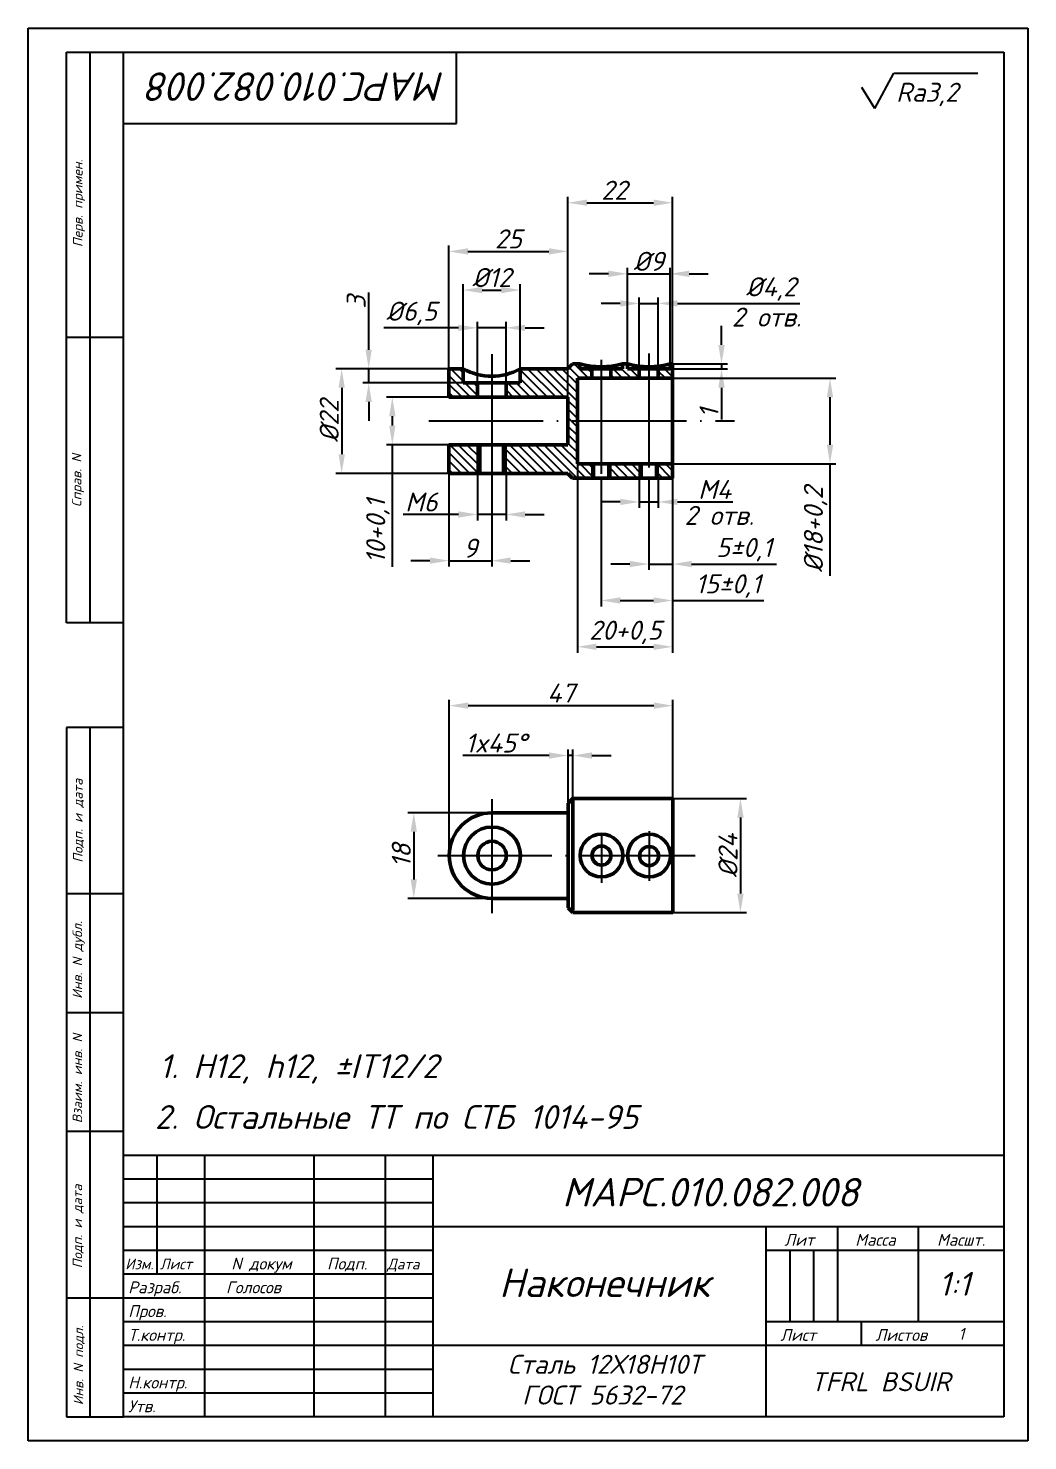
# Model space of a CAD drawing. Header units: millimetres. Extents: x -5427 to 3670, y -5891 to 948.
# Drawn here: x 3460.4 to 3670.4, y -2683.9 to -2386.9 of the extents above; entities that cross this region are included whole.
import ezdxf
from ezdxf.enums import TextEntityAlignment as Align

# ---------------------------------------------------------------- set-up
doc = ezdxf.new("R2010")
doc.units = ezdxf.units.MM
doc.header["$MEASUREMENT"] = 0
doc.linetypes.add('ACAD_ISO04W100', pattern=[30, 24, -3, 0, -3])
doc.layers.add('оси', color=1, linetype='ACAD_ISO04W100')
doc.layers.add('Толстые', color=7, linetype='Continuous', lineweight=50)
doc.layers.add('Тонкие', color=140, linetype='Continuous', lineweight=25)
doc.styles.get("Standard").update_dxf_attribs({"font": 'isocpeui.ttf'})
doc.styles.add('Для рамки', font='simplex.shx', dxfattribs={"oblique": 15, "height": 4})
doc.dimstyles.new('ISO-25', dxfattribs={"dimtxt": 4, "dimasz": 4, "dimexe": 1.25, "dimexo": 0, "dimtad": 1, "dimtxsty": 'Standard', "dimcen": 2.5, "dimadec": 0, "dimazin": 0, "dimtfac": 1, "dimtmove": 0, "dimatfit": 3, "dimfxl": 1, "dimarcsym": 0})

# ---------------------------------------------------------------- blocks, each defined once
blk = doc.blocks.new('*D333')
at = {"layer": 'Defpoints', "color": 0, "transparency": 16777216}
for p in [(3595.25, -2438.52), (3586.25, -2457.48), (3595.25, -2457.48)]:
    blk.add_point(p, dxfattribs=at)
at = {"layer": 'Тонкие', "color": 0, "lineweight": -2, "transparency": 16777216}
for p, q in [((3586.25, -2457.48), (3586.25, -2437.27)), ((3595.25, -2457.48), (3595.25, -2437.27)), ((3582.25, -2438.52), (3578.25, -2438.52)), ((3586.25, -2438.52), (3595.25, -2438.52)), ((3599.25, -2438.52), (3603.25, -2438.52))]:
    blk.add_line(p, q, dxfattribs=at)
at = {"layer": 'Тонкие', "color": 0, "transparency": 16777216}
for points in [[(3582.25, -2437.85), (3582.25, -2439.19), (3586.25, -2438.52)], [(3599.25, -2437.85), (3599.25, -2439.19), (3595.25, -2438.52)]]:
    blk.add_solid(points, dxfattribs=at)
at = {"layer": 'Тонкие', "color": 0, "transparency": 16777216, "insert": (3590.75, -2435.9), "char_height": 4, "attachment_point": 5}
blk.add_mtext('%%c9', dxfattribs=at)
blk = doc.blocks.new('*D332')
at = {"layer": 'Defpoints', "color": 0, "transparency": 16777216}
for p in [(3592.75, -2444.75), (3588.75, -2458.48), (3592.75, -2458.48)]:
    blk.add_point(p, dxfattribs=at)
at = {"layer": 'Тонкие', "color": 0, "lineweight": -2, "transparency": 16777216}
for p, q in [((3588.75, -2458.48), (3588.75, -2443.5)), ((3592.75, -2458.48), (3592.75, -2443.5)), ((3584.75, -2444.75), (3580.75, -2444.75)), ((3588.75, -2444.75), (3592.75, -2444.75)), ((3596.75, -2444.75), (3622.46, -2444.75))]:
    blk.add_line(p, q, dxfattribs=at)
at = {"layer": 'Тонкие', "color": 0, "transparency": 16777216}
for points in [[(3584.75, -2444.08), (3584.75, -2445.42), (3588.75, -2444.75)], [(3596.75, -2444.08), (3596.75, -2445.42), (3592.75, -2444.75)]]:
    blk.add_solid(points, dxfattribs=at)
at = {"layer": 'Тонкие', "color": 0, "transparency": 16777216, "insert": (3616.44, -2441.72), "char_height": 4, "attachment_point": 5}
blk.add_mtext('%%c4,2', dxfattribs=at)
blk = doc.blocks.new('*D336')
at = {"layer": 'Defpoints', "color": 0, "transparency": 16777216}
for p in [(3595.75, -2423.58), (3573.75, -2458.48), (3595.75, -2457.48)]:
    blk.add_point(p, dxfattribs=at)
at = {"layer": 'Тонкие', "color": 0, "lineweight": -2, "transparency": 16777216}
for p, q in [((3573.75, -2458.48), (3573.75, -2422.33)), ((3595.75, -2457.48), (3595.75, -2422.33)), ((3577.75, -2423.58), (3591.75, -2423.58))]:
    blk.add_line(p, q, dxfattribs=at)
at = {"layer": 'Тонкие', "color": 0, "transparency": 16777216}
for points in [[(3577.75, -2422.91), (3577.75, -2424.24), (3573.75, -2423.58)], [(3591.75, -2422.91), (3591.75, -2424.24), (3595.75, -2423.58)]]:
    blk.add_solid(points, dxfattribs=at)
at = {"layer": 'Тонкие', "color": 0, "transparency": 16777216, "insert": (3583.5, -2420.95), "char_height": 4, "attachment_point": 5}
blk.add_mtext('22', dxfattribs=at)
blk = doc.blocks.new('*D334')
at = {"layer": 'Defpoints', "color": 0, "transparency": 16777216}
for p in [(3595.25, -2457.48), (3595.25, -2458.48), (3606.03, -2458.48)]:
    blk.add_point(p, dxfattribs=at)
at = {"layer": 'Тонкие', "color": 0, "lineweight": -2, "transparency": 16777216}
for p, q in [((3606.03, -2453.48), (3606.03, -2449.48)), ((3595.25, -2457.48), (3607.28, -2457.48)), ((3595.25, -2458.48), (3607.28, -2458.48)), ((3606.03, -2457.48), (3606.03, -2458.48)), ((3606.03, -2462.48), (3606.03, -2469.18))]:
    blk.add_line(p, q, dxfattribs=at)
at = {"layer": 'Тонкие', "color": 0, "transparency": 16777216}
for points in [[(3605.36, -2453.48), (3606.7, -2453.48), (3606.03, -2457.48)], [(3605.36, -2462.48), (3606.7, -2462.48), (3606.03, -2458.48)]]:
    blk.add_solid(points, dxfattribs=at)
at = {"layer": 'Тонкие', "color": 0, "transparency": 16777216, "insert": (3603.4, -2467.83), "char_height": 4, "attachment_point": 5, "rotation": 90}
blk.add_mtext('1', dxfattribs=at)
blk = doc.blocks.new('*D335')
at = {"layer": 'Defpoints', "color": 0, "transparency": 16777216}
for p in [(3595.75, -2460.48), (3595.75, -2478.48), (3628.82, -2478.48)]:
    blk.add_point(p, dxfattribs=at)
at = {"layer": 'Тонкие', "color": 0, "lineweight": -2, "transparency": 16777216}
for p, q in [((3595.75, -2460.48), (3630.07, -2460.48)), ((3628.82, -2464.48), (3628.82, -2474.48)), ((3595.75, -2478.48), (3630.07, -2478.48)), ((3628.82, -2478.48), (3628.82, -2502.03))]:
    blk.add_line(p, q, dxfattribs=at)
at = {"layer": 'Тонкие', "color": 0, "transparency": 16777216}
for points in [[(3628.16, -2464.48), (3629.49, -2464.48), (3628.82, -2460.48)], [(3628.16, -2474.48), (3629.49, -2474.48), (3628.82, -2478.48)]]:
    blk.add_solid(points, dxfattribs=at)
at = {"layer": 'Тонкие', "color": 0, "transparency": 16777216, "insert": (3625.8, -2492.27), "char_height": 4, "attachment_point": 5, "rotation": 90}
blk.add_mtext('%%c18+0,2', dxfattribs=at)
blk = doc.blocks.new('*D331')
at = {"layer": 'Defpoints', "color": 0, "transparency": 16777216}
for p in [(3575.75, -2478.48), (3595.75, -2481.48), (3595.75, -2516.95)]:
    blk.add_point(p, dxfattribs=at)
at = {"layer": 'Тонкие', "color": 0, "lineweight": -2, "transparency": 16777216}
for p, q in [((3575.75, -2478.48), (3575.75, -2518.2)), ((3595.75, -2481.48), (3595.75, -2518.2)), ((3579.75, -2516.95), (3591.75, -2516.95))]:
    blk.add_line(p, q, dxfattribs=at)
at = {"layer": 'Тонкие', "color": 0, "transparency": 16777216}
for points in [[(3579.75, -2516.29), (3579.75, -2517.62), (3575.75, -2516.95)], [(3591.75, -2516.29), (3591.75, -2517.62), (3595.75, -2516.95)]]:
    blk.add_solid(points, dxfattribs=at)
at = {"layer": 'Тонкие', "color": 0, "transparency": 16777216, "insert": (3585.82, -2513.93), "char_height": 4, "attachment_point": 5}
blk.add_mtext('20+0,5', dxfattribs=at)
blk = doc.blocks.new('*D337')
at = {"layer": 'Defpoints', "color": 0, "transparency": 16777216}
for p in [(3588.75, -2481.48), (3592.75, -2481.48), (3592.75, -2486.49)]:
    blk.add_point(p, dxfattribs=at)
at = {"layer": 'Тонкие', "color": 0, "lineweight": -2, "transparency": 16777216}
for p, q in [((3588.75, -2481.48), (3588.75, -2487.74)), ((3592.75, -2481.48), (3592.75, -2487.74)), ((3584.75, -2486.49), (3580.75, -2486.49)), ((3588.75, -2486.49), (3592.75, -2486.49)), ((3596.75, -2486.49), (3608.41, -2486.49))]:
    blk.add_line(p, q, dxfattribs=at)
at = {"layer": 'Тонкие', "color": 0, "transparency": 16777216}
for points in [[(3584.75, -2485.82), (3584.75, -2487.15), (3588.75, -2486.49)], [(3596.75, -2485.82), (3596.75, -2487.15), (3592.75, -2486.49)]]:
    blk.add_solid(points, dxfattribs=at)
at = {"layer": 'Тонкие', "color": 0, "transparency": 16777216, "insert": (3604.58, -2483.86), "char_height": 4, "attachment_point": 5}
blk.add_mtext('M4', dxfattribs=at)
blk = doc.blocks.new('*D329')
at = {"layer": 'Defpoints', "color": 0, "transparency": 16777216}
for p in [(3590.75, -2481.48), (3595.75, -2481.48), (3595.75, -2499.55)]:
    blk.add_point(p, dxfattribs=at)
at = {"layer": 'Тонкие', "color": 0, "lineweight": -2, "transparency": 16777216}
for p, q in [((3590.75, -2481.48), (3590.75, -2500.8)), ((3595.75, -2481.48), (3595.75, -2500.8)), ((3586.75, -2499.55), (3582.75, -2499.55)), ((3590.75, -2499.55), (3595.75, -2499.55)), ((3599.75, -2499.55), (3617.56, -2499.55))]:
    blk.add_line(p, q, dxfattribs=at)
at = {"layer": 'Тонкие', "color": 0, "transparency": 16777216}
for points in [[(3586.75, -2498.89), (3586.75, -2500.22), (3590.75, -2499.55)], [(3599.75, -2498.89), (3599.75, -2500.22), (3595.75, -2499.55)]]:
    blk.add_solid(points, dxfattribs=at)
at = {"layer": 'Тонкие', "color": 0, "transparency": 16777216, "insert": (3610.77, -2496.53), "char_height": 4, "attachment_point": 5}
blk.add_mtext('5%%p0,1', dxfattribs=at)
blk = doc.blocks.new('*D330')
at = {"layer": 'Defpoints', "color": 0, "transparency": 16777216}
for p in [(3580.75, -2481.48), (3595.75, -2481.48), (3595.75, -2507.21)]:
    blk.add_point(p, dxfattribs=at)
at = {"layer": 'Тонкие', "color": 0, "lineweight": -2, "transparency": 16777216}
for p, q in [((3580.75, -2481.48), (3580.75, -2508.46)), ((3595.75, -2481.48), (3595.75, -2508.46)), ((3584.75, -2507.21), (3591.75, -2507.21)), ((3595.75, -2507.21), (3614.89, -2507.21))]:
    blk.add_line(p, q, dxfattribs=at)
at = {"layer": 'Тонкие', "color": 0, "transparency": 16777216}
for points in [[(3584.75, -2506.54), (3584.75, -2507.88), (3580.75, -2507.21)], [(3591.75, -2506.54), (3591.75, -2507.88), (3595.75, -2507.21)]]:
    blk.add_solid(points, dxfattribs=at)
at = {"layer": 'Тонкие', "color": 0, "transparency": 16777216, "insert": (3607.43, -2504.18), "char_height": 4, "attachment_point": 5}
blk.add_mtext('15%%p0,1', dxfattribs=at)
blk = doc.blocks.new('*D338')
at = {"layer": 'Defpoints', "color": 0, "transparency": 16777216}
for p in [(3548.75, -2480.69), (3557.75, -2480.69), (3557.75, -2498.84)]:
    blk.add_point(p, dxfattribs=at)
at = {"layer": 'Тонкие', "color": 0, "lineweight": -2, "transparency": 16777216}
for p, q in [((3548.75, -2480.69), (3548.75, -2500.09)), ((3557.75, -2480.69), (3557.75, -2500.09)), ((3544.75, -2498.84), (3540.75, -2498.84)), ((3548.75, -2498.84), (3557.75, -2498.84)), ((3561.75, -2498.84), (3565.75, -2498.84))]:
    blk.add_line(p, q, dxfattribs=at)
at = {"layer": 'Тонкие', "color": 0, "transparency": 16777216}
for points in [[(3544.75, -2498.17), (3544.75, -2499.5), (3548.75, -2498.84)], [(3561.75, -2498.17), (3561.75, -2499.5), (3557.75, -2498.84)]]:
    blk.add_solid(points, dxfattribs=at)
at = {"layer": 'Тонкие', "color": 0, "transparency": 16777216, "insert": (3553.25, -2496.21), "char_height": 4, "attachment_point": 5}
blk.add_mtext('9', dxfattribs=at)
blk = doc.blocks.new('*D339')
at = {"layer": 'Defpoints', "color": 0, "transparency": 16777216}
for p in [(3554.75, -2480.48), (3560.75, -2480.48), (3560.75, -2489.13)]:
    blk.add_point(p, dxfattribs=at)
at = {"layer": 'Тонкие', "color": 0, "lineweight": -2, "transparency": 16777216}
for p, q in [((3554.75, -2480.48), (3554.75, -2490.38)), ((3560.75, -2480.48), (3560.75, -2490.38)), ((3550.75, -2489.13), (3539.17, -2489.13)), ((3560.75, -2489.13), (3554.75, -2489.13)), ((3564.75, -2489.13), (3568.75, -2489.13))]:
    blk.add_line(p, q, dxfattribs=at)
at = {"layer": 'Тонкие', "color": 0, "transparency": 16777216}
for points in [[(3550.75, -2488.46), (3550.75, -2489.79), (3554.75, -2489.13)], [(3564.75, -2488.46), (3564.75, -2489.79), (3560.75, -2489.13)]]:
    blk.add_solid(points, dxfattribs=at)
at = {"layer": 'Тонкие', "color": 0, "transparency": 16777216, "insert": (3542.96, -2486.5), "char_height": 4, "attachment_point": 5}
blk.add_mtext('M6', dxfattribs=at)
blk = doc.blocks.new('*D340')
at = {"layer": 'Defpoints', "color": 0, "transparency": 16777216}
for p in [(3560.75, -2449.88), (3554.75, -2461.46), (3560.75, -2461.46)]:
    blk.add_point(p, dxfattribs=at)
at = {"layer": 'Тонкие', "color": 0, "lineweight": -2, "transparency": 16777216}
for p, q in [((3550.75, -2449.88), (3535.1, -2449.88)), ((3554.75, -2461.46), (3554.75, -2448.63)), ((3560.75, -2449.88), (3554.75, -2449.88)), ((3560.75, -2461.46), (3560.75, -2448.63)), ((3564.75, -2449.88), (3568.75, -2449.88))]:
    blk.add_line(p, q, dxfattribs=at)
at = {"layer": 'Тонкие', "color": 0, "transparency": 16777216}
for points in [[(3550.75, -2449.22), (3550.75, -2450.55), (3554.75, -2449.88)], [(3564.75, -2449.22), (3564.75, -2450.55), (3560.75, -2449.88)]]:
    blk.add_solid(points, dxfattribs=at)
at = {"layer": 'Тонкие', "color": 0, "transparency": 16777216, "insert": (3540.91, -2446.86), "char_height": 4, "attachment_point": 5}
blk.add_mtext('%%c6,5', dxfattribs=at)
blk = doc.blocks.new('*D341')
at = {"layer": 'Defpoints', "color": 0, "transparency": 16777216}
for p in [(3563.75, -2441.94), (3551.75, -2458.48), (3563.75, -2458.47)]:
    blk.add_point(p, dxfattribs=at)
at = {"layer": 'Тонкие', "color": 0, "lineweight": -2, "transparency": 16777216}
for p, q in [((3551.75, -2458.48), (3551.75, -2440.69)), ((3563.75, -2458.47), (3563.75, -2440.69)), ((3555.75, -2441.94), (3559.75, -2441.94))]:
    blk.add_line(p, q, dxfattribs=at)
at = {"layer": 'Тонкие', "color": 0, "transparency": 16777216}
for points in [[(3555.75, -2441.27), (3555.75, -2442.61), (3551.75, -2441.94)], [(3559.75, -2441.27), (3559.75, -2442.61), (3563.75, -2441.94)]]:
    blk.add_solid(points, dxfattribs=at)
at = {"layer": 'Тонкие', "color": 0, "transparency": 16777216, "insert": (3557.75, -2439.31), "char_height": 4, "attachment_point": 5}
blk.add_mtext('%%c12', dxfattribs=at)
blk = doc.blocks.new('*D342')
at = {"layer": 'Defpoints', "color": 0, "transparency": 16777216}
for p in [(3551.75, -2458.48), (3531.89, -2461.46), (3551.75, -2461.46)]:
    blk.add_point(p, dxfattribs=at)
at = {"layer": 'Тонкие', "color": 0, "lineweight": -2, "transparency": 16777216}
for p, q in [((3531.89, -2454.48), (3531.89, -2442.44)), ((3551.75, -2458.48), (3530.64, -2458.48)), ((3531.89, -2461.46), (3531.89, -2458.48)), ((3551.75, -2461.46), (3530.64, -2461.46)), ((3531.89, -2465.46), (3531.89, -2469.46))]:
    blk.add_line(p, q, dxfattribs=at)
at = {"layer": 'Тонкие', "color": 0, "transparency": 16777216}
for points in [[(3531.22, -2454.48), (3532.55, -2454.48), (3531.89, -2458.48)], [(3531.22, -2465.46), (3532.55, -2465.46), (3531.89, -2461.46)]]:
    blk.add_solid(points, dxfattribs=at)
at = {"layer": 'Тонкие', "color": 0, "transparency": 16777216, "insert": (3529.26, -2444.48), "char_height": 4, "attachment_point": 5, "rotation": 90}
blk.add_mtext('3', dxfattribs=at)
blk = doc.blocks.new('*D343')
at = {"layer": 'Defpoints', "color": 0, "transparency": 16777216}
for p in [(3548.75, -2464.46), (3536.86, -2474.45), (3548.75, -2474.45)]:
    blk.add_point(p, dxfattribs=at)
at = {"layer": 'Тонкие', "color": 0, "lineweight": -2, "transparency": 16777216}
for p, q in [((3548.75, -2464.46), (3535.61, -2464.46)), ((3536.86, -2468.46), (3536.86, -2470.45)), ((3548.75, -2474.45), (3535.61, -2474.45)), ((3536.86, -2474.45), (3536.86, -2500.12))]:
    blk.add_line(p, q, dxfattribs=at)
at = {"layer": 'Тонкие', "color": 0, "transparency": 16777216}
for points in [[(3536.2, -2468.46), (3537.53, -2468.46), (3536.86, -2464.46)], [(3536.2, -2470.45), (3537.53, -2470.45), (3536.86, -2474.45)]]:
    blk.add_solid(points, dxfattribs=at)
at = {"layer": 'Тонкие', "color": 0, "transparency": 16777216, "insert": (3533.84, -2492.66), "char_height": 4, "attachment_point": 5, "rotation": 90}
blk.add_mtext('10+0,1', dxfattribs=at)
blk = doc.blocks.new('*D344')
at = {"layer": 'Defpoints', "color": 0, "transparency": 16777216}
for p in [(3548.75, -2458.48), (3526.22, -2480.48), (3548.75, -2480.48)]:
    blk.add_point(p, dxfattribs=at)
at = {"layer": 'Тонкие', "color": 0, "lineweight": -2, "transparency": 16777216}
for p, q in [((3548.75, -2458.48), (3524.97, -2458.48)), ((3526.22, -2462.48), (3526.22, -2476.48)), ((3548.75, -2480.48), (3524.97, -2480.48))]:
    blk.add_line(p, q, dxfattribs=at)
at = {"layer": 'Тонкие', "color": 0, "transparency": 16777216}
for points in [[(3525.56, -2462.48), (3526.89, -2462.48), (3526.22, -2458.48)], [(3525.56, -2476.48), (3526.89, -2476.48), (3526.22, -2480.48)]]:
    blk.add_solid(points, dxfattribs=at)
at = {"layer": 'Тонкие', "color": 0, "transparency": 16777216, "insert": (3523.6, -2469.48), "char_height": 4, "attachment_point": 5, "rotation": 90}
blk.add_mtext('%%c22', dxfattribs=at)
blk = doc.blocks.new('*D345')
at = {"layer": 'Defpoints', "color": 0, "transparency": 16777216}
for p in [(3573.75, -2433.81), (3548.75, -2458.48), (3573.75, -2464.46)]:
    blk.add_point(p, dxfattribs=at)
at = {"layer": 'Тонкие', "color": 0, "lineweight": -2, "transparency": 16777216}
for p, q in [((3548.75, -2458.48), (3548.75, -2432.56)), ((3552.75, -2433.81), (3569.75, -2433.81)), ((3573.75, -2464.46), (3573.75, -2432.56))]:
    blk.add_line(p, q, dxfattribs=at)
at = {"layer": 'Тонкие', "color": 0, "transparency": 16777216}
for points in [[(3552.75, -2433.14), (3552.75, -2434.48), (3548.75, -2433.81)], [(3569.75, -2433.14), (3569.75, -2434.48), (3573.75, -2433.81)]]:
    blk.add_solid(points, dxfattribs=at)
at = {"layer": 'Тонкие', "color": 0, "transparency": 16777216, "insert": (3561.25, -2431.18), "char_height": 4, "attachment_point": 5}
blk.add_mtext('25', dxfattribs=at)
blk = doc.blocks.new('*D346')
at = {"layer": 'Defpoints', "color": 0, "transparency": 16777216}
for p in [(3574.81, -2539.81), (3573.81, -2549.85), (3574.81, -2548.85)]:
    blk.add_point(p, dxfattribs=at)
at = {"layer": 'Тонкие', "color": 0, "lineweight": -2, "transparency": 16777216}
for p, q in [((3573.81, -2549.85), (3573.81, -2538.56)), ((3574.81, -2548.85), (3574.81, -2538.56)), ((3569.81, -2539.81), (3551.67, -2539.81)), ((3574.81, -2539.81), (3573.81, -2539.81)), ((3578.81, -2539.81), (3582.81, -2539.81))]:
    blk.add_line(p, q, dxfattribs=at)
at = {"layer": 'Тонкие', "color": 0, "transparency": 16777216}
for points in [[(3569.81, -2539.14), (3569.81, -2540.48), (3573.81, -2539.81)], [(3578.81, -2539.14), (3578.81, -2540.48), (3574.81, -2539.81)]]:
    blk.add_solid(points, dxfattribs=at)
at = {"layer": 'Тонкие', "color": 0, "transparency": 16777216, "insert": (3558.64, -2537.18), "char_height": 4, "attachment_point": 5}
blk.add_mtext('1x45%%d', dxfattribs=at)
blk = doc.blocks.new('*D347')
at = {"layer": 'Defpoints', "color": 0, "transparency": 16777216}
for p in [(3557.81, -2551.85), (3541.37, -2569.85), (3557.75, -2569.85)]:
    blk.add_point(p, dxfattribs=at)
at = {"layer": 'Тонкие', "color": 0, "lineweight": -2, "transparency": 16777216}
for p, q in [((3557.81, -2551.85), (3540.12, -2551.85)), ((3541.37, -2555.85), (3541.37, -2565.85)), ((3557.75, -2569.85), (3540.12, -2569.85))]:
    blk.add_line(p, q, dxfattribs=at)
at = {"layer": 'Тонкие', "color": 0, "transparency": 16777216}
for points in [[(3540.7, -2555.85), (3542.04, -2555.85), (3541.37, -2551.85)], [(3540.7, -2565.85), (3542.04, -2565.85), (3541.37, -2569.85)]]:
    blk.add_solid(points, dxfattribs=at)
at = {"layer": 'Тонкие', "color": 0, "transparency": 16777216, "insert": (3538.75, -2560.85), "char_height": 4, "attachment_point": 5, "rotation": 90}
blk.add_mtext('18', dxfattribs=at)
blk = doc.blocks.new('*D348')
at = {"layer": 'Defpoints', "color": 0, "transparency": 16777216}
for p in [(3595.81, -2548.85), (3595.81, -2572.85), (3610.01, -2572.85)]:
    blk.add_point(p, dxfattribs=at)
at = {"layer": 'Тонкие', "color": 0, "lineweight": -2, "transparency": 16777216}
for p, q in [((3595.81, -2548.85), (3611.26, -2548.85)), ((3610.01, -2552.85), (3610.01, -2568.85)), ((3595.81, -2572.85), (3611.26, -2572.85))]:
    blk.add_line(p, q, dxfattribs=at)
at = {"layer": 'Тонкие', "color": 0, "transparency": 16777216}
for points in [[(3609.34, -2552.85), (3610.68, -2552.85), (3610.01, -2548.85)], [(3609.34, -2568.85), (3610.68, -2568.85), (3610.01, -2572.85)]]:
    blk.add_solid(points, dxfattribs=at)
at = {"layer": 'Тонкие', "color": 0, "transparency": 16777216, "insert": (3607.39, -2560.85), "char_height": 4, "attachment_point": 5, "rotation": 90}
blk.add_mtext('%%c24', dxfattribs=at)
blk = doc.blocks.new('*D349')
at = {"layer": 'Defpoints', "color": 0, "transparency": 16777216}
for p in [(3595.81, -2529.32), (3548.81, -2560.85), (3595.81, -2560.85)]:
    blk.add_point(p, dxfattribs=at)
at = {"layer": 'Тонкие', "color": 0, "lineweight": -2, "transparency": 16777216}
for p, q in [((3548.81, -2560.85), (3548.81, -2528.07)), ((3552.81, -2529.32), (3591.81, -2529.32)), ((3595.81, -2560.85), (3595.81, -2528.07))]:
    blk.add_line(p, q, dxfattribs=at)
at = {"layer": 'Тонкие', "color": 0, "transparency": 16777216}
for points in [[(3552.81, -2528.65), (3552.81, -2529.99), (3548.81, -2529.32)], [(3591.81, -2528.65), (3591.81, -2529.99), (3595.81, -2529.32)]]:
    blk.add_solid(points, dxfattribs=at)
at = {"layer": 'Тонкие', "color": 0, "transparency": 16777216, "insert": (3572.31, -2526.67), "char_height": 4, "attachment_point": 5}
blk.add_mtext('47', dxfattribs=at)

msp = doc.modelspace()

# ---------------------------------------------------------------- hatches: boundary and pattern name
at = {"layer": 'Тонкие'}
h = msp.add_hatch(dxfattribs=at)
h.set_pattern_fill('ANSI31', color=256, scale=0.4, angle=90, style=0)
h.set_pattern_definition([(135, (233.777, -1093.6481), (-0.8980256, -0.8980256), [])])
h.paths.add_polyline_path([(3554.75, -2461.456), (3551.75, -2461.456), (3551.75, -2458.482), (3548.75, -2458.482), (3548.75, -2464.455), (3554.75, -2464.456)])
h.paths.add_polyline_path([(3575.75, -2460.482), (3578.75, -2460.482), (3578.75, -2458.482), (3576.25, -2458.482), (3576.25, -2457.482), (3574.75, -2457.482), (3573.75, -2458.482), (3563.751, -2458.482), (3563.755, -2461.459), (3560.749, -2461.458), (3560.749, -2464.458), (3573.75, -2464.462), (3573.75, -2469.457), (3575.75, -2469.457)])
h.paths.add_polyline_path([(3588.75, -2458.482), (3586.25, -2458.482), (3586.25, -2457.482), (3585.25, -2457.482), (3585.25, -2458.482), (3582.75, -2458.482), (3582.75, -2460.482), (3588.75, -2460.482)])
h.paths.add_polyline_path([(3595.75, -2457.482), (3595.25, -2457.482), (3595.25, -2458.482), (3592.75, -2458.482), (3592.75, -2460.482), (3595.75, -2460.482)])
h.paths.add_polyline_path([(3554.75, -2474.455), (3548.75, -2474.455), (3548.75, -2480.482), (3554.75, -2480.482)])
h.paths.add_polyline_path([(3575.75, -2469.457), (3573.75, -2469.457), (3573.75, -2474.455), (3560.749, -2474.455), (3560.749, -2480.482), (3573.75, -2480.482), (3574.75, -2481.482), (3578.75, -2481.482), (3578.75, -2478.482), (3575.75, -2478.482)])
h.paths.add_polyline_path([(3588.75, -2478.482), (3582.75, -2478.482), (3582.75, -2481.482), (3588.75, -2481.482)])
h.paths.add_polyline_path([(3595.75, -2478.482), (3592.75, -2478.482), (3592.75, -2481.482), (3595.75, -2481.482)])
h.paths.add_polyline_path([(3592.75, -2478.482), (3592.35, -2478.482), (3592.35, -2481.482), (3592.75, -2481.482)])
h.paths.add_polyline_path([(3589.15, -2478.482), (3588.75, -2478.482), (3588.75, -2481.482), (3589.15, -2481.482)])
h.paths.add_polyline_path([(3582.75, -2478.482), (3582.35, -2478.482), (3582.35, -2481.482), (3582.75, -2481.482)])
h.paths.add_polyline_path([(3579.15, -2478.482), (3578.75, -2478.482), (3578.75, -2481.482), (3579.15, -2481.482)])
h.paths.add_polyline_path([(3560.749, -2474.455), (3560.25, -2474.455), (3560.25, -2480.482), (3560.749, -2480.482)])
h.paths.add_polyline_path([(3555.25, -2474.455), (3554.75, -2474.455), (3554.75, -2480.482), (3555.25, -2480.482)])

# ---------------------------------------------------------------- linework, layer by layer
for p, q in [((3460.368, -2683.89), (3460.368, -2386.89)), ((3460.368, -2386.89), (3670.368, -2386.89)), ((3670.368, -2386.89), (3670.368, -2683.89)), ((3468.368, -2511.89), (3468.368, -2391.89)), ((3468.368, -2391.89), (3480.368, -2391.89)), ((3473.368, -2511.89), (3473.368, -2391.89)), ((3480.368, -2678.89), (3480.368, -2391.89)), ((3480.368, -2391.89), (3665.368, -2391.89)), ((3550.368, -2406.89), (3550.368, -2391.89)), ((3665.368, -2391.89), (3665.368, -2678.89)), ((3480.368, -2406.89), (3550.368, -2406.89)), ((3480.368, -2451.89), (3468.368, -2451.89)), ((3480.368, -2511.89), (3468.368, -2511.89)), ((3468.368, -2533.89), (3468.368, -2678.89)), ((3480.368, -2533.89), (3468.368, -2533.89)), ((3473.368, -2678.89), (3473.368, -2533.89)), ((3480.368, -2568.89), (3468.368, -2568.89)), ((3480.368, -2593.89), (3468.368, -2593.89)), ((3480.368, -2618.89), (3468.368, -2618.89)), ((3665.368, -2623.89), (3480.368, -2623.89)), ((3487.368, -2623.89), (3487.368, -2648.89)), ((3487.368, -2623.89), (3487.368, -2648.89)), ((3497.368, -2623.89), (3497.368, -2678.89)), ((3497.368, -2623.89), (3497.368, -2678.89)), ((3520.368, -2623.89), (3520.368, -2678.89)), ((3520.368, -2623.89), (3520.368, -2678.89)), ((3535.368, -2623.89), (3535.368, -2678.89)), ((3535.368, -2623.89), (3535.368, -2678.89)), ((3545.368, -2623.89), (3545.368, -2678.89)), ((3545.368, -2623.89), (3545.368, -2678.89)), ((3665.368, -2638.89), (3545.368, -2638.89)), ((3615.368, -2638.89), (3615.368, -2678.89)), ((3615.368, -2638.89), (3615.368, -2678.89)), ((3630.368, -2638.89), (3630.368, -2658.89)), ((3630.368, -2638.89), (3630.368, -2658.89)), ((3647.368, -2638.89), (3647.368, -2658.89)), ((3647.368, -2638.89), (3647.368, -2658.89)), ((3545.368, -2643.89), (3480.368, -2643.89)), ((3665.368, -2643.89), (3615.368, -2643.89)), ((3545.368, -2648.89), (3480.368, -2648.89)), ((3545.368, -2648.89), (3480.368, -2648.89)), ((3480.368, -2653.89), (3468.368, -2653.89)), ((3665.368, -2658.89), (3615.368, -2658.89)), ((3665.368, -2658.89), (3615.368, -2658.89)), ((3635.368, -2658.89), (3635.368, -2663.89)), ((3635.368, -2658.89), (3635.368, -2663.89)), ((3665.368, -2663.89), (3545.368, -2663.89)), ((3665.368, -2663.89), (3545.368, -2663.89)), ((3468.368, -2678.89), (3480.368, -2678.89)), ((3665.368, -2678.89), (3480.368, -2678.89)), ((3670.368, -2683.89), (3460.368, -2683.89))]:
    msp.add_line(p, q)
at = {"layer": 'оси'}
for p, q in [((3557.75, -2455.453), (3557.75, -2482.64)), ((3590.75, -2455.245), (3590.75, -2484.746)), ((3557.75, -2457.523), (3557.75, -2483.897)), ((3580.75, -2456.613), (3580.75, -2483.463)), ((3544.563, -2469.457), (3608.725, -2469.457)), ((3557.744, -2548.97), (3557.748, -2574.931)), ((3580.807, -2556.041), (3580.807, -2566.548)), ((3590.807, -2555.739), (3590.807, -2566.147)), ((3546.407, -2560.852), (3600.979, -2560.852))]:
    msp.add_line(p, q, dxfattribs=at)
at = {"layer": 'Толстые'}
for p, q in [((3548.75, -2458.482), (3548.75, -2464.455)), ((3548.75, -2458.482), (3551.75, -2458.482)), ((3551.75, -2458.482), (3551.75, -2461.456)), ((3563.751, -2458.482), (3563.755, -2461.459)), ((3563.751, -2458.482), (3573.75, -2458.482)), ((3574.75, -2457.482), (3573.75, -2458.482)), ((3576.25, -2457.482), (3574.75, -2457.482)), ((3576.25, -2458.482), (3576.25, -2457.482)), ((3585.25, -2458.482), (3576.25, -2458.482)), ((3578.75, -2458.482), (3578.75, -2460.482)), ((3582.75, -2460.482), (3582.75, -2458.482)), ((3586.25, -2457.482), (3585.25, -2457.482)), ((3585.25, -2457.482), (3585.25, -2458.482)), ((3586.25, -2458.482), (3586.25, -2457.482)), ((3595.25, -2458.482), (3586.25, -2458.482)), ((3588.75, -2458.482), (3588.75, -2460.482)), ((3592.75, -2460.482), (3592.75, -2458.482)), ((3595.75, -2457.482), (3595.25, -2457.482)), ((3595.25, -2457.482), (3595.25, -2458.482)), ((3595.75, -2457.482), (3595.75, -2481.482)), ((3551.75, -2461.456), (3563.755, -2461.459)), ((3554.75, -2464.456), (3554.75, -2461.456)), ((3560.749, -2464.458), (3560.749, -2461.458)), ((3575.75, -2460.482), (3595.75, -2460.482)), ((3575.75, -2460.482), (3575.75, -2478.482)), ((3548.75, -2464.455), (3573.75, -2464.462)), ((3573.75, -2464.462), (3573.75, -2474.455)), ((3548.75, -2474.455), (3573.75, -2474.455)), ((3548.75, -2474.455), (3548.75, -2480.482)), ((3555.25, -2474.456), (3555.25, -2480.482)), ((3560.25, -2474.458), (3560.25, -2480.482)), ((3575.75, -2478.482), (3595.75, -2478.482)), ((3579.15, -2481.482), (3579.15, -2478.482)), ((3582.35, -2481.482), (3582.35, -2478.482)), ((3589.15, -2481.482), (3589.15, -2478.482)), ((3592.35, -2481.482), (3592.35, -2478.482)), ((3548.75, -2480.482), (3573.75, -2480.482)), ((3574.75, -2481.482), (3573.75, -2480.482)), ((3574.75, -2481.482), (3595.75, -2481.482)), ((3574.807, -2548.852), (3573.807, -2549.852)), ((3573.807, -2549.852), (3573.807, -2571.852)), ((3595.807, -2548.852), (3574.807, -2548.852)), ((3574.807, -2548.852), (3574.807, -2572.352)), ((3595.807, -2548.852), (3595.807, -2551.852)), ((3557.807, -2551.852), (3573.807, -2551.852)), ((3595.807, -2551.852), (3595.807, -2572.852)), ((3557.807, -2569.852), (3573.807, -2569.852)), ((3574.807, -2572.852), (3573.807, -2571.852)), ((3574.807, -2572.852), (3595.807, -2572.852))]:
    msp.add_line(p, q, dxfattribs=at)
for centre, radius in [((3557.807, -2560.852), 6), ((3580.807, -2560.852), 4.5), ((3590.807, -2560.852), 4.5), ((3557.807, -2560.852), 3), ((3580.807, -2560.852), 2), ((3590.807, -2560.943), 2)]:
    msp.add_circle(centre, radius, dxfattribs=at)
for centre, radius, start, end in [((3557.75, -2447.842), 12.216, 240.57893, 299.42107), ((3580.75, -2440.217), 17.842, 255.39157, 284.60843), ((3590.75, -2440.217), 17.842, 255.39157, 284.60843), ((3557.807, -2560.852), 9, 89.97339, 269.61533)]:
    msp.add_arc(centre, radius, start, end, dxfattribs=at)
at = {"layer": 'Тонкие'}
for p, q in [((3638.257, -2403.773), (3642.221, -2396.348)), ((3642.221, -2396.348), (3659.887, -2396.353)), ((3638.257, -2403.773), (3635.531, -2399.318)), ((3554.75, -2480.482), (3554.75, -2474.456)), ((3560.749, -2480.482), (3560.749, -2474.458)), ((3578.75, -2478.482), (3578.75, -2481.482)), ((3582.75, -2481.482), (3582.75, -2478.482)), ((3588.75, -2478.482), (3588.75, -2481.482)), ((3592.75, -2481.482), (3592.75, -2478.482)), ((3545.368, -2628.89), (3480.368, -2628.89)), ((3545.368, -2633.89), (3480.368, -2633.89)), ((3545.368, -2638.89), (3480.368, -2638.89)), ((3620.368, -2643.89), (3620.368, -2658.89)), ((3620.368, -2643.89), (3620.368, -2658.89)), ((3625.368, -2643.89), (3625.368, -2658.89)), ((3625.368, -2643.89), (3625.368, -2658.89)), ((3545.368, -2653.89), (3480.368, -2653.89)), ((3545.368, -2653.89), (3480.368, -2653.89)), ((3545.368, -2658.89), (3480.368, -2658.89)), ((3545.368, -2658.89), (3480.368, -2658.89)), ((3545.368, -2663.89), (3480.368, -2663.89)), ((3545.368, -2663.89), (3480.368, -2663.89)), ((3545.368, -2668.89), (3480.368, -2668.89)), ((3545.368, -2668.89), (3480.368, -2668.89)), ((3545.368, -2673.89), (3480.368, -2673.89)), ((3545.368, -2673.89), (3480.368, -2673.89))]:
    msp.add_line(p, q, dxfattribs=at)

# ---------------------------------------------------------------- texts
msp.add_text('МАРС.010.082.008', height=6, rotation=180, dxfattribs=at).set_placement((3547.992, -2396.158))
for s, height, p in [('Ra3,2', 4, (3642.719, -2402.347)), ('2 отв.', 4, (3608.192, -2449.62)), ('2 отв.', 4, (3598.248, -2491.317)), ('1. H12, h12, %%pIT12/2', 5, (3487.873, -2607.631)), ('2. Остальные ТТ по СТБ 1014-95', 5, (3486.974, -2618.311)), ('МАРС.010.082.008', 6, (3572.532, -2634.632)), ('Изм.', 2.25, (3480.736, -2647.846)), ('Лист', 2.25, (3488.023, -2647.846)), ('Дата', 2.25, (3535.772, -2647.876)), ('Наконечник', 6, (3559.276, -2653.672)), ('1:1', 5, (3651.655, -2653.387)), ('Разраб.', 2.5, (3481.368, -2652.89)), ('Голосов', 2.5, (3501.9, -2652.89)), ('Пров.', 2.5, (3481.368, -2657.89)), ('Т.контр.', 2.5, (3481.368, -2662.89)), ('Лист', 2.5, (3618.368, -2662.89)), ('Листов', 2.5, (3638.368, -2662.89)), ('1', 2.5, (3655.806, -2662.656)), ('Сталь 12Х18Н10Т', 4, (3561.105, -2669.816)), ('TFRL BSUIR', 4, (3624.716, -2673.485)), ('Н.контр.', 2.5, (3481.368, -2672.89)), ('ГОСТ 5632-72', 4, (3564.106, -2676.28)), ('Утв.', 2.5, (3481.368, -2677.89))]:
    msp.add_text(s, height=height, dxfattribs=at).set_placement(p)
at = {"layer": 'Тонкие', "linetype": 'Continuous', "style": 'Для рамки', "oblique": 15}
for s, p in [('Перв. примен.', (3471.773, -2432.918)), ('Справ. N', (3471.529, -2487.552)), ('Подп. и дата', (3471.789, -2562.331)), ('Инв. N дубл.', (3471.691, -2590.971)), ('Взаим. инв. N', (3471.691, -2617.133)), ('Подп. и дата', (3471.691, -2647.633)), ('Инв. N подл.', (3471.916, -2676.404))]:
    msp.add_text(s, height=2, rotation=90, dxfattribs=at).set_placement(p)
at = {"layer": 'Тонкие'}
for s, p in [('Лит', (3622.368, -2642.89)), ('Масса', (3638.368, -2642.89)), ('Масшт.', (3656.368, -2642.89)), ('N докум', (3509.368, -2647.89)), ('Подп.', (3527.368, -2647.89))]:
    msp.add_text(s, height=2.5, dxfattribs=at).set_placement(p, align=Align.CENTER)

# ---------------------------------------------------------------- dimensions: what is measured, and where the dimension line sits
dim = msp.add_linear_dim(base=(3595.75, -2423.576), p1=(3573.75, -2458.482), p2=(3595.75, -2457.482), dimstyle='ISO-25', dxfattribs=at)
dim.commit()
dim.dimension.update_dxf_attribs({"geometry": '*D336', "text_midpoint": (3583.497, -2423.576), "dimtype": 160})
for base, p1, p2, picture, middle in [((3573.75, -2433.809), (3548.75, -2458.482), (3573.75, -2464.462), '*D345', (3561.25, -2431.184)), ((3557.75, -2498.835), (3548.75, -2480.685), (3557.75, -2480.685), '*D338', (3553.25, -2496.21)), ((3595.807, -2529.321), (3548.807, -2560.852), (3595.807, -2560.852), '*D349', (3572.307, -2526.671))]:
    dim = msp.add_linear_dim(base=base, p1=p1, p2=p2, dimstyle='ISO-25', dxfattribs=at)
    dim.commit()
    dim.dimension.update_dxf_attribs({"geometry": picture, "text_midpoint": middle})
for base, p1, p2, text, picture, middle in [((3595.25, -2438.521), (3586.25, -2457.482), (3595.25, -2457.482), '%%c9', '*D333', (3590.75, -2438.521)), ((3592.75, -2444.75), (3588.75, -2458.482), (3592.75, -2458.482), '%%c4,2', '*D332', (3616.436, -2444.75)), ((3560.749, -2449.883), (3554.75, -2461.456), (3560.749, -2461.458), '%%c6,5', '*D340', (3540.906, -2449.883)), ((3595.75, -2516.953), (3575.75, -2478.482), (3595.75, -2481.482), '20+0,5', '*D331', (3585.818, -2516.953)), ((3560.749, -2489.126), (3554.75, -2480.482), (3560.749, -2480.482), 'M6', '*D339', (3542.958, -2489.126)), ((3592.75, -2486.487), (3588.75, -2481.482), (3592.75, -2481.482), 'M4', '*D337', (3604.582, -2486.487)), ((3595.75, -2507.209), (3580.75, -2481.482), (3595.75, -2481.482), '15%%p0,1', '*D330', (3607.432, -2507.209)), ((3595.75, -2499.554), (3590.75, -2481.482), (3595.75, -2481.482), '5%%p0,1', '*D329', (3610.767, -2499.554)), ((3574.807, -2539.809), (3573.807, -2549.852), (3574.807, -2548.852), '1x45%%d', '*D346', (3558.643, -2539.809))]:
    dim = msp.add_linear_dim(base=base, p1=p1, p2=p2, text=text, dimstyle='ISO-25', dxfattribs=at)
    dim.commit()
    dim.dimension.update_dxf_attribs({"geometry": picture, "text_midpoint": middle, "dimtype": 160})
dim = msp.add_linear_dim(base=(3563.751, -2441.94), p1=(3551.75, -2458.482), p2=(3563.751, -2458.467), text='%%c12', dimstyle='ISO-25', dxfattribs=at)
dim.commit()
dim.dimension.update_dxf_attribs({"geometry": '*D341', "text_midpoint": (3557.75, -2439.315)})
for base, p1, p2, text, picture, middle in [((3531.887, -2461.456), (3551.75, -2458.482), (3551.75, -2461.456), '3', '*D342', (3531.887, -2444.482)), ((3628.823, -2478.482), (3595.75, -2460.482), (3595.75, -2478.482), '%%c18+0,2', '*D335', (3628.823, -2492.274)), ((3536.862, -2474.455), (3548.75, -2464.455), (3548.75, -2474.455), '10+0,1', '*D343', (3536.862, -2492.662))]:
    dim = msp.add_linear_dim(base=base, p1=p1, p2=p2, angle=90, text=text, dimstyle='ISO-25', dxfattribs=at)
    dim.commit()
    dim.dimension.update_dxf_attribs({"geometry": picture, "text_midpoint": middle, "dimtype": 160})
for base, p1, p2, picture, middle in [((3606.03, -2458.482), (3595.25, -2457.482), (3595.25, -2458.482), '*D334', (3603.405, -2467.833)), ((3541.371, -2569.852), (3557.812, -2551.852), (3557.747, -2569.852), '*D347', (3538.746, -2560.852))]:
    dim = msp.add_linear_dim(base=base, p1=p1, p2=p2, angle=90, dimstyle='ISO-25', dxfattribs=at)
    dim.commit()
    dim.dimension.update_dxf_attribs({"geometry": picture, "text_midpoint": middle})
for base, p1, p2, text, picture, middle in [((3526.224, -2480.482), (3548.75, -2458.482), (3548.75, -2480.482), '%%c22', '*D344', (3523.599, -2469.482)), ((3610.011, -2572.852), (3595.807, -2548.852), (3595.807, -2572.852), '%%c24', '*D348', (3607.386, -2560.852))]:
    dim = msp.add_linear_dim(base=base, p1=p1, p2=p2, angle=90, text=text, dimstyle='ISO-25', dxfattribs=at)
    dim.commit()
    dim.dimension.update_dxf_attribs({"geometry": picture, "text_midpoint": middle})

doc.saveas('drawing.dxf')
